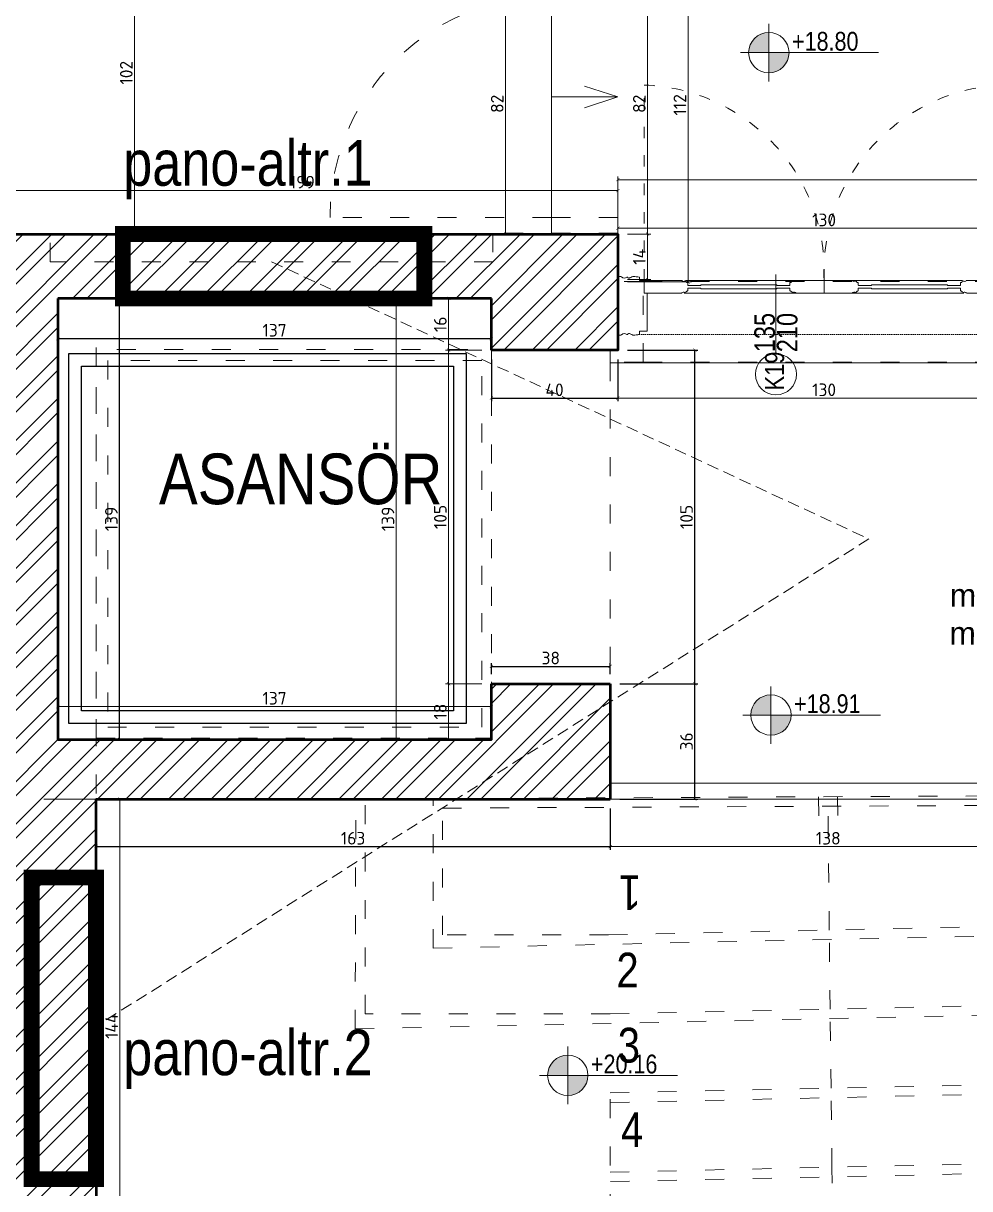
# Model space of a CAD drawing. Header units: inches. Extents: x -10121 to 9010, y 58067 to 62726.
# Drawn here: x 2100.6 to 2399.9, y 61434.3 to 61802.7 of the extents above; entities that cross this region are included whole.
import ezdxf

# ---------------------------------------------------------------- set-up
doc = ezdxf.new("R2010")
doc.units = ezdxf.units.IN
for name, pattern in [('( Hidden )', [0.375, 0.25, -0.125]), ('ACAD_ISO03W100', [30, 12, -18]), ('DOT', [6.35, 0, -6.35])]:
    doc.linetypes.add(name, pattern=pattern)
for name, color, linetype, lineweight in [('A-DUVAR 0.20', 41, 'Continuous', 20), ('A-DUVAR 0.50', 40, 'Continuous', 50), ('A-KAPI A DOGR 0.09', 135, 'Continuous', 9), ('A-KAPI A DOGR 0.13', 73, 'Continuous', 13), ('A-KAPI A DOGR 0.20', 46, 'Continuous', 20), ('A-KAPI NOKT', 35, 'DOT', 9), ('A-MERDİ 0.18', 24, 'Continuous', 18), ('A-YAZI 0.09', 41, 'Continuous', 9), ('Auto-Olcu', 33, 'Continuous', 15), ('Auto-Silik_Cizgiler', 47, 'Continuous', 9), ('Auto-SilikCizgiler', 251, 'Continuous', 9), ('MERDIVENLER', 30, 'Continuous', 25), ('OLCU+KOT', 70, 'Continuous', 20), ('PENYAZILARI', 84, 'Continuous', 20), ('ölçü', 6, 'Continuous', 18)]:
    doc.layers.add(name, color=color, linetype=linetype, lineweight=lineweight)
doc.styles.add('1-20', font='isocpeur.ttf', dxfattribs={"height": 4})
doc.styles.get("Standard").update_dxf_attribs({"font": 'arial.ttf'})
doc.styles.add('STYLE1', font='technic_.ttf')
doc.styles.add('swis721cnbt20', font='swissck.ttf', dxfattribs={"height": 20})
doc.dimstyles.new('ölçü 1_20', dxfattribs={"dimtxt": 4, "dimasz": 1, "dimexe": 1, "dimexo": 3, "dimtad": 1, "dimdec": 0, "dimtxsty": '1-20', "dimblk": 'ARCHTICK', "dimcen": 1.5, "dimclrd": 256, "dimclre": 256, "dimclrt": 256, "dimadec": 0, "dimazin": 0, "dimtfac": 1, "dimtdec": 0, "dimtmove": 0, "dimatfit": 3, "dimldrblk": 'ARCHTICK', "dimfxl": 1, "dimlwd": -1, "dimlwe": -1, "dimarcsym": 0})
pattern_1 = [(45, (24164.5215, 46545.344), (-6.735192, 6.735192), []), (45, (24169.012, 46545.344), (-6.735192, 6.735192), [])]

# ---------------------------------------------------------------- blocks, each defined once
blk = doc.blocks.new('_ARCHTICK')
at = {"color": 0, "linetype": 'ByBlock', "const_width": 0.15}
blk.add_lwpolyline([(-0.5, -0.5), (0.5, 0.5)], dxfattribs=at)
blk = doc.blocks.new('*D406')
at = {"layer": 'Auto-Olcu', "ltscale": 5, "transparency": 16777216}
for p, q in [((2107.16, 61557.46), (2132.19, 61557.46)), ((2131.19, 61413.81), (2131.19, 61557.46)), ((2107.16, 61413.81), (2132.19, 61413.81))]:
    blk.add_line(p, q, dxfattribs=at)
at = {"layer": 'DEFPOINTS', "color": 0, "ltscale": 5, "transparency": 16777216}
for p in [(2104.16, 61557.46), (2131.19, 61557.46), (2104.16, 61413.81)]:
    blk.add_point(p, dxfattribs=at)
at = {"layer": 'Auto-Olcu', "ltscale": 5, "transparency": 16777216}
for p, rotation in [((2131.19, 61557.46), 90), ((2131.19, 61413.81), 270)]:
    blk.add_blockref('_ARCHTICK', p, dxfattribs=dict(at, rotation=rotation))
at = {"layer": 'Auto-Olcu', "ltscale": 5, "transparency": 16777216, "insert": (2128.56, 61485.63), "char_height": 4, "attachment_point": 5, "rotation": 90, "style": '1-20'}
blk.add_mtext('144', dxfattribs=at)
blk = doc.blocks.new('*D419')
at = {"layer": 'Auto-Olcu', "ltscale": 5, "transparency": 16777216}
for p, q in [((2089.14, 61739.04), (2089.14, 61750.81)), ((2288.61, 61749.81), (2089.14, 61749.81)), ((2288.61, 61739.04), (2288.61, 61750.81))]:
    blk.add_line(p, q, dxfattribs=at)
at = {"layer": 'DEFPOINTS', "color": 0, "ltscale": 5, "transparency": 16777216}
for p in [(2089.14, 61749.81), (2089.14, 61736.04), (2288.61, 61736.04)]:
    blk.add_point(p, dxfattribs=at)
at = {"layer": 'Auto-Olcu', "ltscale": 5, "transparency": 16777216, "rotation": 180}
blk.add_blockref('_ARCHTICK', (2089.14, 61749.81), dxfattribs=at)
at = {"layer": 'Auto-Olcu', "ltscale": 5, "transparency": 16777216}
blk.add_blockref('_ARCHTICK', (2288.61, 61749.81), dxfattribs=at)
at = {"layer": 'Auto-Olcu', "ltscale": 5, "transparency": 16777216, "insert": (2188.87, 61752.44), "char_height": 4, "attachment_point": 5, "style": '1-20'}
blk.add_mtext('199', dxfattribs=at)
blk = doc.blocks.new('*D420')
at = {"layer": 'Auto-Olcu', "ltscale": 5, "transparency": 16777216}
for p, q in [((2264.61, 61818.39), (2252.09, 61818.39)), ((2253.09, 61818.39), (2253.09, 61736.04)), ((2264.61, 61736.04), (2252.09, 61736.04))]:
    blk.add_line(p, q, dxfattribs=at)
at = {"layer": 'DEFPOINTS', "color": 0, "ltscale": 5, "transparency": 16777216}
for p in [(2267.61, 61818.39), (2253.09, 61736.04), (2267.61, 61736.04)]:
    blk.add_point(p, dxfattribs=at)
at = {"layer": 'Auto-Olcu', "ltscale": 5, "transparency": 16777216}
for p, rotation in [((2253.09, 61818.39), 90), ((2253.09, 61736.04), 270)]:
    blk.add_blockref('_ARCHTICK', p, dxfattribs=dict(at, rotation=rotation))
at = {"layer": 'Auto-Olcu', "ltscale": 5, "transparency": 16777216, "insert": (2250.46, 61777.21), "char_height": 4, "attachment_point": 5, "rotation": 90, "style": '1-20'}
blk.add_mtext('82', dxfattribs=at)
blk = doc.blocks.new('*D422')
at = {"layer": 'Auto-Olcu', "ltscale": 5, "transparency": 16777216}
for p, q in [((2111.53, 61579.31), (2111.53, 61587.68)), ((2248.61, 61586.68), (2111.53, 61586.68)), ((2248.61, 61579.31), (2248.61, 61587.68))]:
    blk.add_line(p, q, dxfattribs=at)
at = {"layer": 'DEFPOINTS', "color": 0, "ltscale": 5, "transparency": 16777216}
for p in [(2111.53, 61586.68), (2111.53, 61576.31), (2248.61, 61576.31)]:
    blk.add_point(p, dxfattribs=at)
at = {"layer": 'Auto-Olcu', "ltscale": 5, "transparency": 16777216, "rotation": 180}
blk.add_blockref('_ARCHTICK', (2111.53, 61586.68), dxfattribs=at)
at = {"layer": 'Auto-Olcu', "ltscale": 5, "transparency": 16777216}
blk.add_blockref('_ARCHTICK', (2248.61, 61586.68), dxfattribs=at)
at = {"layer": 'Auto-Olcu', "ltscale": 5, "transparency": 16777216, "insert": (2180.07, 61589.3), "char_height": 4, "attachment_point": 5, "style": '1-20'}
blk.add_mtext('137', dxfattribs=at)
blk = doc.blocks.new('*D425')
at = {"layer": 'Auto-Olcu', "ltscale": 5, "transparency": 16777216}
for p, q in [((2245.61, 61715.67), (2234.1, 61715.67)), ((2235.1, 61715.67), (2235.1, 61699.36)), ((2245.61, 61699.36), (2234.1, 61699.36))]:
    blk.add_line(p, q, dxfattribs=at)
at = {"layer": 'DEFPOINTS', "color": 0, "ltscale": 5, "transparency": 16777216}
for p in [(2248.61, 61715.67), (2235.1, 61699.36), (2248.61, 61699.36)]:
    blk.add_point(p, dxfattribs=at)
at = {"layer": 'Auto-Olcu', "ltscale": 5, "transparency": 16777216}
for p, rotation in [((2235.1, 61715.67), 90), ((2235.1, 61699.36), 270)]:
    blk.add_blockref('_ARCHTICK', p, dxfattribs=dict(at, rotation=rotation))
at = {"layer": 'Auto-Olcu', "ltscale": 5, "transparency": 16777216, "insert": (2232.47, 61707.52), "char_height": 4, "attachment_point": 5, "rotation": 90, "style": '1-20'}
blk.add_mtext('16', dxfattribs=at)
blk = doc.blocks.new('*D426')
at = {"layer": 'Auto-Olcu', "ltscale": 5, "transparency": 16777216}
for p, q in [((2245.61, 61699.36), (2234.1, 61699.36)), ((2235.1, 61699.36), (2235.1, 61593.89)), ((2245.61, 61593.89), (2234.1, 61593.89))]:
    blk.add_line(p, q, dxfattribs=at)
at = {"layer": 'DEFPOINTS', "color": 0, "ltscale": 5, "transparency": 16777216}
for p in [(2248.61, 61699.36), (2235.1, 61593.89), (2248.61, 61593.89)]:
    blk.add_point(p, dxfattribs=at)
at = {"layer": 'Auto-Olcu', "ltscale": 5, "transparency": 16777216}
for p, rotation in [((2235.1, 61699.36), 90), ((2235.1, 61593.89), 270)]:
    blk.add_blockref('_ARCHTICK', p, dxfattribs=dict(at, rotation=rotation))
at = {"layer": 'Auto-Olcu', "ltscale": 5, "transparency": 16777216, "insert": (2232.47, 61646.62), "char_height": 4, "attachment_point": 5, "rotation": 90, "style": '1-20'}
blk.add_mtext('105', dxfattribs=at)
blk = doc.blocks.new('*D427')
at = {"layer": 'Auto-Olcu', "ltscale": 5, "transparency": 16777216}
for p, q in [((2245.61, 61593.89), (2234.1, 61593.89)), ((2235.1, 61593.89), (2235.1, 61576.31)), ((2245.61, 61576.31), (2234.1, 61576.31))]:
    blk.add_line(p, q, dxfattribs=at)
at = {"layer": 'DEFPOINTS', "color": 0, "ltscale": 5, "transparency": 16777216}
for p in [(2248.61, 61593.89), (2235.1, 61576.31), (2248.61, 61576.31)]:
    blk.add_point(p, dxfattribs=at)
at = {"layer": 'Auto-Olcu', "ltscale": 5, "transparency": 16777216}
for p, rotation in [((2235.1, 61593.89), 90), ((2235.1, 61576.31), 270)]:
    blk.add_blockref('_ARCHTICK', p, dxfattribs=dict(at, rotation=rotation))
at = {"layer": 'Auto-Olcu', "ltscale": 5, "transparency": 16777216, "insert": (2232.47, 61585.1), "char_height": 4, "attachment_point": 5, "rotation": 90, "style": '1-20'}
blk.add_mtext('18', dxfattribs=at)
blk = doc.blocks.new('*D428')
at = {"layer": 'Auto-Olcu', "ltscale": 5, "transparency": 16777216}
for p, q in [((2245.61, 61715.67), (2217.55, 61715.67)), ((2218.55, 61715.67), (2218.55, 61576.31)), ((2245.61, 61576.31), (2217.55, 61576.31))]:
    blk.add_line(p, q, dxfattribs=at)
at = {"layer": 'DEFPOINTS', "color": 0, "ltscale": 5, "transparency": 16777216}
for p in [(2248.61, 61715.67), (2218.55, 61576.31), (2248.61, 61576.31)]:
    blk.add_point(p, dxfattribs=at)
at = {"layer": 'Auto-Olcu', "ltscale": 5, "transparency": 16777216}
for p, rotation in [((2218.55, 61715.67), 90), ((2218.55, 61576.31), 270)]:
    blk.add_blockref('_ARCHTICK', p, dxfattribs=dict(at, rotation=rotation))
at = {"layer": 'Auto-Olcu', "ltscale": 5, "transparency": 16777216, "insert": (2215.92, 61645.99), "char_height": 4, "attachment_point": 5, "rotation": 90, "style": '1-20'}
blk.add_mtext('139', dxfattribs=at)
blk = doc.blocks.new('*D431')
at = {"layer": 'Auto-Olcu', "ltscale": 5, "transparency": 16777216}
for p, q in [((2288.61, 61696.36), (2288.61, 61683.18)), ((2419.05, 61692.41), (2419.05, 61683.18)), ((2288.61, 61684.18), (2419.05, 61684.18))]:
    blk.add_line(p, q, dxfattribs=at)
at = {"layer": 'DEFPOINTS', "color": 0, "ltscale": 5, "transparency": 16777216}
for p in [(2288.61, 61699.36), (2419.05, 61695.41), (2419.05, 61684.18)]:
    blk.add_point(p, dxfattribs=at)
at = {"layer": 'Auto-Olcu', "ltscale": 5, "transparency": 16777216, "rotation": 180}
blk.add_blockref('_ARCHTICK', (2288.61, 61684.18), dxfattribs=at)
at = {"layer": 'Auto-Olcu', "ltscale": 5, "transparency": 16777216}
blk.add_blockref('_ARCHTICK', (2419.05, 61684.18), dxfattribs=at)
at = {"layer": 'Auto-Olcu', "ltscale": 5, "transparency": 16777216, "insert": (2353.83, 61686.81), "char_height": 4, "attachment_point": 5, "style": '1-20'}
blk.add_mtext('130', dxfattribs=at)
blk = doc.blocks.new('*D440')
at = {"layer": 'Auto-Olcu', "ltscale": 5, "transparency": 16777216}
for p, q in [((2288.61, 61723.89), (2288.61, 61738.86)), ((2419.05, 61737.86), (2288.61, 61737.86)), ((2419.05, 61723.89), (2419.05, 61738.86))]:
    blk.add_line(p, q, dxfattribs=at)
at = {"layer": 'DEFPOINTS', "color": 0, "ltscale": 5, "transparency": 16777216}
for p in [(2288.61, 61737.86), (2288.61, 61720.89), (2419.05, 61720.89)]:
    blk.add_point(p, dxfattribs=at)
at = {"layer": 'Auto-Olcu', "ltscale": 5, "transparency": 16777216, "rotation": 180}
blk.add_blockref('_ARCHTICK', (2288.61, 61737.86), dxfattribs=at)
at = {"layer": 'Auto-Olcu', "ltscale": 5, "transparency": 16777216}
blk.add_blockref('_ARCHTICK', (2419.05, 61737.86), dxfattribs=at)
at = {"layer": 'Auto-Olcu', "ltscale": 5, "transparency": 16777216, "insert": (2353.83, 61740.49), "char_height": 4, "attachment_point": 5, "style": '1-20'}
blk.add_mtext('130', dxfattribs=at)
blk = doc.blocks.new('*D441')
at = {"layer": 'Auto-Olcu', "ltscale": 5, "transparency": 16777216}
for p, q in [((2288.61, 61723.89), (2288.61, 61754.23)), ((2846.55, 61753.23), (2288.61, 61753.23)), ((2846.55, 61723.89), (2846.55, 61754.23))]:
    blk.add_line(p, q, dxfattribs=at)
at = {"layer": 'DEFPOINTS', "color": 0, "ltscale": 5, "transparency": 16777216}
for p in [(2288.61, 61753.23), (2288.61, 61720.89), (2846.55, 61720.89)]:
    blk.add_point(p, dxfattribs=at)
at = {"layer": 'Auto-Olcu', "ltscale": 5, "transparency": 16777216}
for p, rotation in [((2288.61, 61753.23), 180.0000000000029), ((2846.55, 61753.23), 2.957634137601417e-12)]:
    blk.add_blockref('_ARCHTICK', p, dxfattribs=dict(at, rotation=rotation))
at = {"layer": 'Auto-Olcu', "ltscale": 5, "transparency": 16777216, "insert": (2567.58, 61755.85), "char_height": 4, "attachment_point": 5, "style": '1-20'}
blk.add_mtext('558', dxfattribs=at)
blk = doc.blocks.new('*D444')
at = {"layer": 'Auto-Olcu', "ltscale": 5, "transparency": 16777216}
for p, q in [((2291.61, 61818.39), (2299.03, 61818.39)), ((2298.03, 61818.39), (2298.03, 61736.04)), ((2291.61, 61736.04), (2299.03, 61736.04))]:
    blk.add_line(p, q, dxfattribs=at)
at = {"layer": 'DEFPOINTS', "color": 0, "ltscale": 5, "transparency": 16777216}
for p in [(2288.61, 61818.39), (2288.61, 61736.04), (2298.03, 61736.04)]:
    blk.add_point(p, dxfattribs=at)
at = {"layer": 'Auto-Olcu', "ltscale": 5, "transparency": 16777216}
for p, rotation in [((2298.03, 61818.39), 90), ((2298.03, 61736.04), 270)]:
    blk.add_blockref('_ARCHTICK', p, dxfattribs=dict(at, rotation=rotation))
at = {"layer": 'Auto-Olcu', "ltscale": 5, "transparency": 16777216, "insert": (2295.4, 61777.21), "char_height": 4, "attachment_point": 5, "rotation": 90, "style": '1-20'}
blk.add_mtext('82', dxfattribs=at)
blk = doc.blocks.new('*D445')
at = {"layer": 'Auto-Olcu', "ltscale": 5, "transparency": 16777216}
for p, q in [((2291.61, 61736.04), (2299.03, 61736.04)), ((2298.03, 61736.04), (2298.03, 61721.64)), ((2291.61, 61721.64), (2299.03, 61721.64))]:
    blk.add_line(p, q, dxfattribs=at)
at = {"layer": 'DEFPOINTS', "color": 0, "ltscale": 5, "transparency": 16777216}
for p in [(2288.61, 61736.04), (2288.61, 61721.64), (2298.03, 61721.64)]:
    blk.add_point(p, dxfattribs=at)
at = {"layer": 'Auto-Olcu', "ltscale": 5, "transparency": 16777216}
for p, rotation in [((2298.03, 61736.04), 90), ((2298.03, 61721.64), 270)]:
    blk.add_blockref('_ARCHTICK', p, dxfattribs=dict(at, rotation=rotation))
at = {"layer": 'Auto-Olcu', "ltscale": 5, "transparency": 16777216, "insert": (2295.4, 61728.84), "char_height": 4, "attachment_point": 5, "rotation": 90, "style": '1-20'}
blk.add_mtext('14', dxfattribs=at)
blk = doc.blocks.new('*D446')
at = {"layer": 'Auto-Olcu', "ltscale": 5, "transparency": 16777216}
for p, q in [((2291.61, 61832.89), (2311.86, 61832.89)), ((2310.86, 61832.89), (2310.86, 61720.89)), ((2291.61, 61720.89), (2311.86, 61720.89))]:
    blk.add_line(p, q, dxfattribs=at)
at = {"layer": 'DEFPOINTS', "color": 0, "ltscale": 5, "transparency": 16777216}
for p in [(2288.61, 61832.89), (2288.61, 61720.89), (2310.86, 61720.89)]:
    blk.add_point(p, dxfattribs=at)
at = {"layer": 'Auto-Olcu', "ltscale": 5, "transparency": 16777216}
for p, rotation in [((2310.86, 61832.89), 90), ((2310.86, 61720.89), 270)]:
    blk.add_blockref('_ARCHTICK', p, dxfattribs=dict(at, rotation=rotation))
at = {"layer": 'Auto-Olcu', "ltscale": 5, "transparency": 16777216, "insert": (2308.24, 61776.89), "char_height": 4, "attachment_point": 5, "rotation": 90, "style": '1-20'}
blk.add_mtext('112', dxfattribs=at)
blk = doc.blocks.new('*D497')
at = {"layer": 'Auto-Olcu', "ltscale": 5, "transparency": 16777216}
for p, q in [((2286.19, 61554.46), (2286.19, 61541.44)), ((2424.08, 61554.46), (2424.08, 61541.44)), ((2286.19, 61542.44), (2424.08, 61542.44))]:
    blk.add_line(p, q, dxfattribs=at)
at = {"layer": 'DEFPOINTS', "color": 0, "ltscale": 5, "transparency": 16777216}
for p in [(2286.19, 61557.46), (2424.08, 61557.46), (2424.08, 61542.44)]:
    blk.add_point(p, dxfattribs=at)
at = {"layer": 'Auto-Olcu', "ltscale": 5, "transparency": 16777216, "rotation": 180}
blk.add_blockref('_ARCHTICK', (2286.19, 61542.44), dxfattribs=at)
at = {"layer": 'Auto-Olcu', "ltscale": 5, "transparency": 16777216}
blk.add_blockref('_ARCHTICK', (2424.08, 61542.44), dxfattribs=at)
at = {"layer": 'Auto-Olcu', "ltscale": 5, "transparency": 16777216, "insert": (2355.13, 61545.06), "char_height": 4, "attachment_point": 5, "style": '1-20'}
blk.add_mtext('138', dxfattribs=at)
blk = doc.blocks.new('*D506')
at = {"layer": 'Auto-Olcu', "ltscale": 5, "transparency": 16777216}
for p, q in [((2107.04, 61838.04), (2136.82, 61838.04)), ((2135.82, 61838.04), (2135.82, 61736.04)), ((2107.04, 61736.04), (2136.82, 61736.04))]:
    blk.add_line(p, q, dxfattribs=at)
at = {"layer": 'DEFPOINTS', "color": 0, "ltscale": 5, "transparency": 16777216}
for p in [(2104.04, 61838.04), (2104.04, 61736.04), (2135.82, 61736.04)]:
    blk.add_point(p, dxfattribs=at)
at = {"layer": 'Auto-Olcu', "ltscale": 5, "transparency": 16777216}
for p, rotation in [((2135.82, 61838.04), 90), ((2135.82, 61736.04), 270)]:
    blk.add_blockref('_ARCHTICK', p, dxfattribs=dict(at, rotation=rotation))
at = {"layer": 'Auto-Olcu', "ltscale": 5, "transparency": 16777216, "insert": (2133.19, 61787.04), "char_height": 4, "attachment_point": 5, "rotation": 90, "style": '1-20'}
blk.add_mtext('102', dxfattribs=at)

msp = doc.modelspace()

# ---------------------------------------------------------------- hatches: boundary and pattern name
at = {"layer": 'Auto-Silik_Cizgiler'}
h = msp.add_hatch(dxfattribs=at)
h.set_pattern_fill('ANSI32', color=256)
h.set_pattern_definition(pattern_1)
h.paths.add_polyline_path([(2288.61, 61699.36), (2288.61, 61720.89), (2288.61, 61736.04), (2089.14, 61736.04), (2089.14, 61557.46), (2286.19, 61557.46), (2286.19, 61593.89), (2248.61, 61593.89), (2248.61, 61576.31), (2111.53, 61576.31), (2111.53, 61715.67), (2248.61, 61715.67), (2248.61, 61699.36), (2286.19, 61699.36)])
h = msp.add_hatch(dxfattribs=at)
h.set_pattern_fill('ANSI32', color=256)
h.set_pattern_definition(pattern_1)
h.paths.add_polyline_path([(2123.62, 61413.81), (2089.14, 61413.81), (2089.14, 61557.46), (2123.62, 61557.46)])
at = {"layer": 'OLCU+KOT'}
h = msp.add_hatch(color=256, dxfattribs=at)
h.paths.add_polyline_path([(2336.35, 61799.76, 0.414214), (2329.98, 61793.38), (2336.35, 61793.38)])
h.paths.add_polyline_path([(2342.73, 61793.38), (2336.35, 61793.38), (2336.35, 61787, 0.414214)])
h = msp.add_hatch(color=256, dxfattribs=at)
h.paths.add_polyline_path([(2337.01, 61590.38, 0.414214), (2330.64, 61584), (2337.01, 61584)])
h.paths.add_polyline_path([(2343.39, 61584), (2337.01, 61584), (2337.01, 61577.62, 0.414214)])
h = msp.add_hatch(color=256, dxfattribs=at)
h.paths.add_polyline_path([(2272.79, 61476.49, 0.414214), (2266.41, 61470.11), (2272.79, 61470.11)])
h.paths.add_polyline_path([(2279.17, 61470.11), (2272.79, 61470.11), (2272.79, 61463.73, 0.414214)])

# ---------------------------------------------------------------- linework, layer by layer
at = {"layer": 'A-DUVAR 0.20', "linetype": 'ACAD_ISO03W100', "ltscale": 0.5}
msp.add_line((2123.63, 61364.22), (2123.63, 61701.08), dxfattribs=at)
at = {"layer": 'A-DUVAR 0.50'}
for p, q in [((2248.61, 61715.67), (2111.53, 61715.67)), ((2248.61, 61593.89), (2286.19, 61593.89)), ((2286.19, 61593.89), (2286.19, 61557.46)), ((2123.61, 61557.46), (2123.63, 61413.81))]:
    msp.add_line(p, q, dxfattribs=at)
for points in [[(2089.14, 61736.04), (2288.61, 61736.04), (2288.61, 61699.36), (2248.61, 61699.36)], [(2111.53, 61715.67), (2111.53, 61576.31), (2248.61, 61576.31), (2248.61, 61593.89)], [(2248.61, 61699.36), (2248.61, 61715.67)], [(2123.61, 61557.46), (2286.19, 61557.46)]]:
    msp.add_lwpolyline(points, dxfattribs=at)
at = {"layer": 'A-KAPI A DOGR 0.09'}
for points in [[(2346.51, 61721.38), (2310.05, 61721.38)], [(2346.47, 61717.38), (2309.62, 61717.38)]]:
    msp.add_lwpolyline(points, dxfattribs=at)
at = {"layer": 'A-KAPI A DOGR 0.13'}
msp.add_line((2398.94, 61721.38), (2412.25, 61721.38), dxfattribs=at)
for points in [[(2296.91, 61721.38), (2296.91, 61717.38), (2308.72, 61717.38)], [(2310.86, 61719.81), (2314.86, 61719.81)], [(2314.86, 61719.81), (2314.86, 61720.01), (2338.89, 61720.01)], [(2338.89, 61720.01), (2338.89, 61719.81), (2342.89, 61719.81)], [(2345.03, 61721.38), (2353.83, 61721.38)], [(2397.6, 61721.38), (2353.83, 61721.38), (2353.83, 61717.38), (2398.03, 61717.38)], [(2368.77, 61720.01), (2368.77, 61719.81), (2364.77, 61719.81)], [(2392.8, 61719.81), (2392.8, 61720.01), (2368.77, 61720.01)], [(2396.8, 61719.81), (2392.8, 61719.81)], [(2410.75, 61721.38), (2410.75, 61717.38), (2398.94, 61717.38)], [(2310.86, 61718.95), (2314.86, 61718.95)], [(2314.86, 61718.95), (2314.86, 61718.75), (2338.89, 61718.75)], [(2338.89, 61718.75), (2338.89, 61718.95), (2342.89, 61718.95)], [(2353.83, 61717.38), (2345.03, 61717.38)], [(2368.77, 61718.75), (2368.77, 61718.95), (2364.77, 61718.95)], [(2392.8, 61718.95), (2392.8, 61718.75), (2368.77, 61718.75)], [(2396.8, 61718.95), (2392.8, 61718.95)]]:
    msp.add_lwpolyline(points, dxfattribs=at)
for points in [[(2308.72, 61721.38, -0.358492), (2309, 61721.2, 0.345519), (2309.6, 61721.12, -0.39009), (2310.3, 61720.86, 0.249206), (2310.5, 61720.73, -0.02009), (2310.53, 61720.73)], [(2310.5, 61720.73, -0.367275), (2310.72, 61720.57, -0.496975)], [(2310.72, 61720.57), (2310.72, 61719.94, 0.512658), (2310.86, 61719.81)], [(2343.03, 61720.57), (2343.03, 61719.94, -0.512658), (2342.89, 61719.81)], [(2343.25, 61720.73, 0.367275), (2343.03, 61720.57, 0.496975)], [(2345.03, 61721.38, 0.358492), (2344.74, 61721.2, -0.345519), (2344.15, 61721.12, 0.39009), (2343.45, 61720.86, -0.249206), (2343.25, 61720.73, 0.02009), (2343.22, 61720.73)], [(2362.63, 61721.38, -0.358492), (2362.91, 61721.2, 0.345519), (2363.51, 61721.12, -0.39009), (2364.21, 61720.87, 0.249206), (2364.41, 61720.73, -0.02009), (2364.44, 61720.73)], [(2364.41, 61720.73, -0.367275), (2364.63, 61720.57, -0.496975)], [(2364.63, 61720.57), (2364.63, 61719.94, 0.512658), (2364.77, 61719.81)], [(2396.94, 61720.57), (2396.94, 61719.94, -0.512658), (2396.8, 61719.81)], [(2397.16, 61720.73, 0.367275), (2396.94, 61720.57, 0.496975)], [(2398.94, 61721.38, 0.358492), (2398.65, 61721.2, -0.345519), (2398.06, 61721.12, 0.39009), (2397.36, 61720.87, -0.249206), (2397.16, 61720.73, 0.02009), (2397.12, 61720.73)], [(2308.72, 61717.38, 0.358492), (2309, 61717.55, -0.345519), (2309.6, 61717.64, 0.39009), (2310.3, 61717.89, -0.249206), (2310.5, 61718.02)], [(2310.5, 61718.02, 0.367275), (2310.72, 61718.18, 0.496975)], [(2310.72, 61718.18), (2310.72, 61718.82, -0.512658), (2310.86, 61718.95)], [(2343.03, 61718.18), (2343.03, 61718.82, 0.512658), (2342.89, 61718.95)], [(2343.25, 61718.02, -0.367275), (2343.03, 61718.18, -0.496975)], [(2345.03, 61717.38, -0.358492), (2344.74, 61717.55, 0.345519), (2344.15, 61717.64, -0.39009), (2343.45, 61717.89, 0.249206), (2343.25, 61718.02, -0.02009), (2343.22, 61718.02)], [(2362.63, 61717.38, 0.358492), (2362.91, 61717.55, -0.345519), (2363.51, 61717.64, 0.39009), (2364.21, 61717.89, -0.249206), (2364.41, 61718.03, 0.02009), (2364.44, 61718.03)], [(2364.41, 61718.03, 0.367275), (2364.63, 61718.18, 0.496975)], [(2364.63, 61718.18), (2364.63, 61718.82, -0.512658), (2364.77, 61718.95)], [(2396.94, 61718.18), (2396.94, 61718.82, 0.512658), (2396.8, 61718.95)], [(2397.16, 61718.03, -0.367275), (2396.94, 61718.18, -0.496975)], [(2398.94, 61717.38, -0.358492), (2398.65, 61717.55, 0.345519), (2398.06, 61717.64, -0.39009), (2397.36, 61717.89, 0.249206), (2397.16, 61718.03)]]:
    msp.add_lwpolyline(points, format="xyb", dxfattribs=at)
at = {"layer": 'A-KAPI A DOGR 0.20'}
for points in [[(2288.61, 61722.39, -0.441019), (2288.74, 61722.54, -0.237138), (2289.78, 61722.49, 0.374201), (2291.48, 61722.4, -0.132642), (2291.62, 61722.45), (2291.72, 61722.45, -0.41446), (2291.79, 61722.39, 0.383371), (2291.95, 61722.1, 0.155896), (2292.33, 61722.15, 0.0157), (2292.68, 61722.32, -0.035668), (2293.32, 61722.6, -0.075404), (2293.46, 61722.62, -0.050432), (2295.36, 61722.41, -0.285097), (2295.41, 61722.38)], [(2288.61, 61704.33, 0.441019), (2288.74, 61704.18, 0.237138), (2289.78, 61704.23, -0.374201), (2291.48, 61704.32, 0.132642), (2291.62, 61704.26), (2291.72, 61704.26, 0.41446), (2291.79, 61704.33, -0.383371), (2291.95, 61704.62, -0.155896), (2292.33, 61704.57, -0.0157), (2292.68, 61704.4, 0.035668), (2293.32, 61704.12, 0.075404), (2293.46, 61704.1, 0.050432), (2295.36, 61704.31, 0.285097), (2295.41, 61704.34)]]:
    msp.add_lwpolyline(points, format="xyb", dxfattribs=at)
for points in [[(2308.72, 61721.38), (2295.41, 61721.38), (2295.41, 61722.38)], [(2295.41, 61704.34), (2295.41, 61705.38), (2297.91, 61705.38), (2297.91, 61717.38)]]:
    msp.add_lwpolyline(points, dxfattribs=at)
at = {"layer": 'A-KAPI NOKT', "linetype": 'ACAD_ISO03W100', "ltscale": 0.3}
msp.add_line((2296.91, 61721.38), (2296.91, 61783.16), dxfattribs=at)
at = {"layer": 'A-KAPI NOKT', "ltscale": 0.09}
msp.add_lwpolyline([(2295.37, 61704.31), (2409.48, 61704.31)], dxfattribs=at)
at = {"layer": 'A-KAPI NOKT', "linetype": 'ACAD_ISO03W100', "ltscale": 0.3}
for centre, start, end in [((2294.84, 61724.14), 357.3156, 87.9965), ((2412.81, 61724.14), 92.0035, 182.6844)]:
    msp.add_arc(centre, 59.05, start, end, dxfattribs=at)
at = {"layer": 'A-MERDİ 0.18'}
for p, q in [((2267.61, 61818.39), (2267.61, 61736.04)), ((2288.61, 61779.39), (2278.11, 61782.82)), ((2267.61, 61779.39), (2288.61, 61779.39)), ((2288.61, 61779.39), (2278.11, 61775.96)), ((2286.19, 61562.46), (2424.08, 61562.46)), ((2286.19, 61557.46), (2424.08, 61557.46))]:
    msp.add_line(p, q, dxfattribs=at)
msp.add_lwpolyline([(2286.19, 61695.36), (2431.64, 61695.36)], dxfattribs=at)
at = {"layer": 'Auto-SilikCizgiler', "color": 1, "linetype": 'ACAD_ISO03W100', "ltscale": 0.5, "true_color": 0xe60000}
for p, q in [((2267.63, 61811.28), (2267.63, 61741.28)), ((2109.16, 61736.23), (2089.16, 61736.23)), ((2109.16, 61736.23), (2089.16, 61736.23)), ((2109.16, 61727.27), (2109.16, 61736.23)), ((2288.63, 61736.3), (2288.63, 61721.08)), ((2296.63, 61721.08), (2406.63, 61721.08)), ((2123.65, 61576.66), (2123.65, 61699.55)), ((2248.63, 61699.55), (2248.63, 61594.08)), ((2245.63, 61696.08), (2127.3, 61696.08)), ((2127.3, 61696.08), (2127.3, 61580.16)), ((2245.63, 61580.16), (2245.63, 61696.08)), ((2286.21, 61695.55), (2286.21, 61594.08)), ((2296.63, 61695.55), (2286.21, 61695.55)), ((2248.63, 61594.08), (2248.63, 61576.66)), ((2248.63, 61594.08), (2286.21, 61594.08)), ((2286.39, 61557.84), (2286.21, 61594.08)), ((2127.3, 61580.16), (2245.63, 61580.16)), ((2123.65, 61576.66), (2248.63, 61576.66)), ((2123.65, 61403.3), (2123.65, 61557.66)), ((2123.65, 61557.66), (2248.63, 61557.66)), ((2205.56, 61484.79), (2205.75, 61557.66)), ((2208.75, 61489.54), (2208.75, 61557.66)), ((2230.2, 61510.33), (2230.2, 61557.66)), ((2233.2, 61514.54), (2233.2, 61557.66)), ((2248.63, 61557.66), (2424.09, 61558.53)), ((2233.2, 61554.58), (2424.11, 61555.53)), ((2285.66, 61514.54), (2233.2, 61514.54)), ((2286.21, 61489.54), (2208.75, 61489.54)), ((2286.21, 61489.54), (2286.21, 61489.54)), ((2286.21, 61489.54), (2286.21, 61489.54)), ((2286.21, 61396.61), (2286.21, 61464.54))]:
    msp.add_line(p, q, dxfattribs=at)
for points in [[(2267.63, 61741.28), (2197.63, 61741.28)], [(2267.63, 61736.28), (2267.63, 61741.28), (2288.63, 61741.28), (2288.63, 61736.3), (2267.63, 61736.28)], [(2288.63, 61736.3), (2249.13, 61736.27), (2249.13, 61727.27), (2109.16, 61727.27)], [(2296.63, 61695.55), (2296.63, 61721.08), (2288.63, 61721.08)], [(2286.21, 61699.55), (2123.65, 61699.55)], [(2286.21, 61699.55), (2286.21, 61695.55)], [(2296.63, 61695.55), (2406.63, 61695.55)], [(2352.17, 61552.12), (2352.07, 61561.12)], [(2358.17, 61552.25), (2358.07, 61561.25)], [(2356.66, 61406.05), (2356.28, 61441.05), (2356.01, 61466.05), (2355.73, 61491.05), (2355.46, 61516.05), (2355, 61558.19)], [(2285.66, 61514.54), (2424.72, 61517.56)], [(2230.2, 61510.33), (2424.78, 61514.56)], [(2286.21, 61489.54), (2427.42, 61492.61)], [(2205.56, 61484.79), (2427.44, 61489.61)], [(2286.21, 61464.54), (2427.55, 61467.61)], [(2286.27, 61461.54), (2425.87, 61464.57)], [(2286.21, 61439.53), (2427.67, 61442.61)], [(2286.27, 61436.53), (2426.41, 61439.58)]]:
    msp.add_lwpolyline(points, dxfattribs=at)
msp.add_arc((2267.63, 61741.28), 70, 90, 180, dxfattribs=at)
at = {"layer": 'MERDIVENLER'}
for points in [[(2115.05, 61698.3), (2240.69, 61698.3), (2240.69, 61581.3), (2115.05, 61581.3)], [(2119.05, 61694.3), (2236.69, 61694.3), (2236.69, 61585.3), (2119.05, 61585.3)]]:
    msp.add_lwpolyline(points, close=True, dxfattribs=at)
at = {"layer": 'OLCU+KOT'}
for p, q in [((2336.35, 61802.46), (2336.35, 61784.3)), ((2327.43, 61793.38), (2370.98, 61793.38)), ((2337.01, 61593.08), (2337.01, 61574.92)), ((2328.09, 61584), (2371.64, 61584)), ((2272.79, 61479.19), (2272.79, 61461.03)), ((2263.86, 61470.11), (2307.42, 61470.11))]:
    msp.add_line(p, q, dxfattribs=at)
for centre in [(2336.35, 61793.38), (2337.01, 61584), (2272.79, 61470.11)]:
    msp.add_circle(centre, 6.38, dxfattribs=at)
at = {"layer": 'PENYAZILARI'}
msp.add_line((2338.61, 61698.21), (2338.61, 61723.21), dxfattribs=at)
msp.add_circle((2338.61, 61691.71), 6.5, dxfattribs=at)
at = {"layer": 'ölçü', "linetype": '( Hidden )', "ltscale": 15}
for p, q in [((2179.15, 61727.27), (2367.95, 61639.66)), ((2367.95, 61639.66), (2123.62, 61485.63))]:
    msp.add_line(p, q, dxfattribs=at)
at = {"layer": 'ölçü', "linetype": '( Hidden )', "ltscale": 15, "const_width": 5}
for points in [[(2132.09, 61715.67), (2227.42, 61715.67), (2227.42, 61736.04), (2132.09, 61736.04)], [(2103.26, 61532.65), (2103.26, 61437.32), (2123.63, 61437.32), (2123.63, 61532.65)]]:
    msp.add_lwpolyline(points, close=True, dxfattribs=at)

# ---------------------------------------------------------------- texts
at = {"layer": 'A-YAZI 0.09', "insert": (2393.59, 61625.51), "char_height": 7.2, "width": 66.5594, "attachment_point": 1, "rotation": 359.5216}
msp.add_mtext('mermer merdiven', dxfattribs=at)
at = {"layer": 'Auto-SilikCizgiler', "color": 1, "linetype": 'ACAD_ISO03W100', "ltscale": 0.5, "true_color": 0xe60000, "style": 'STYLE1'}
for s, height, p in [('ASANSÖR', 16, (2143.53, 61650.65)), ('2', 11, (2288.17, 61497.89)), ('3', 11, (2288.59, 61474.15)), ('4', 11, (2289.59, 61447.43))]:
    msp.add_text(s, height=height, dxfattribs=at).set_placement(p)
msp.add_text('1', height=11, rotation=180, dxfattribs=at).set_placement((2295.93, 61533.35))
at = {"layer": 'OLCU+KOT', "style": 'STYLE1'}
for s, p in [('+18.80', (2343.68, 61794)), ('+18.91', (2344.34, 61584.62)), ('+20.16', (2280.11, 61470.73))]:
    msp.add_text(s, height=5.94, dxfattribs=at).set_placement(p)
at = {"layer": 'PENYAZILARI', "style": 'STYLE1'}
for s, height, p in [('135', 6.5, (2338.26, 61698.69)), ('210', 6.5, (2345.41, 61698.69)), ('K19', 6, (2341.15, 61686.64))]:
    msp.add_text(s, height=height, rotation=90, dxfattribs=at).set_placement(p)
at = {"layer": 'ölçü', "linetype": '( Hidden )', "ltscale": 15, "style": 'swis721cnbt20'}
for s, p in [('pano-altr.1', (2132.23, 61751.32)), ('pano-altr.2', (2132.23, 61470.17))]:
    msp.add_text(s, height=14.4, dxfattribs=at).set_placement(p)

# ---------------------------------------------------------------- dimensions: what is measured, and where the dimension line sits
at = {"layer": 'Auto-Olcu', "ltscale": 5}
for p1, p2, distance, picture, middle in [((2104.04, 61838.04), (2104.04, 61736.04), 31.78, '*D506', (2133.19, 61787.04)), ((2846.55, 61720.89), (2288.61, 61720.89), -32.34, '*D441', (2567.58, 61755.85)), ((2419.05, 61720.89), (2288.61, 61720.89), -16.97, '*D440', (2353.83, 61740.49)), ((2104.16, 61413.81), (2104.16, 61557.46), -27.03, '*D406', (2128.56, 61485.63)), ((2286.19, 61557.46), (2424.08, 61557.46), -15.02, '*D497', (2355.13, 61545.06))]:
    dim = msp.add_aligned_dim(p1=p1, p2=p2, distance=distance, dimstyle='ölçü 1_20', dxfattribs=at)
    dim.commit()
    dim.dimension.update_dxf_attribs({"geometry": picture, "text_midpoint": middle})
for base, p1, p2, picture, middle in [((2310.86, 61720.89), (2288.61, 61832.89), (2288.61, 61720.89), '*D446', (2308.24, 61776.89)), ((2253.09, 61736.04), (2267.61, 61818.39), (2267.61, 61736.04), '*D420', (2250.46, 61777.21)), ((2298.03, 61736.04), (2288.61, 61818.39), (2288.61, 61736.04), '*D444', (2295.4, 61777.21)), ((2298.03, 61721.64), (2288.61, 61736.04), (2288.61, 61721.64), '*D445', (2295.4, 61728.84)), ((2218.55, 61576.31), (2248.61, 61715.67), (2248.61, 61576.31), '*D428', (2215.92, 61645.99)), ((2235.1, 61699.36), (2248.61, 61715.67), (2248.61, 61699.36), '*D425', (2232.47, 61707.52)), ((2235.1, 61593.89), (2248.61, 61699.36), (2248.61, 61593.89), '*D426', (2232.47, 61646.62)), ((2235.1, 61576.31), (2248.61, 61593.89), (2248.61, 61576.31), '*D427', (2232.47, 61585.1))]:
    dim = msp.add_linear_dim(base=base, p1=p1, p2=p2, angle=90, dimstyle='ölçü 1_20', dxfattribs=at)
    dim.commit()
    dim.dimension.update_dxf_attribs({"geometry": picture, "text_midpoint": middle})
for base, p1, p2, picture, middle in [((2089.14, 61749.81), (2288.61, 61736.04), (2089.14, 61736.04), '*D419', (2188.87, 61752.44)), ((2419.05, 61684.18), (2288.61, 61699.36), (2419.05, 61695.41), '*D431', (2353.83, 61686.81)), ((2111.53, 61586.68), (2248.61, 61576.31), (2111.53, 61576.31), '*D422', (2180.07, 61589.3))]:
    dim = msp.add_linear_dim(base=base, p1=p1, p2=p2, dimstyle='ölçü 1_20', dxfattribs=at)
    dim.commit()
    dim.dimension.update_dxf_attribs({"geometry": picture, "text_midpoint": middle})
for base, p1, p2 in [((2248.61, 61703), (2111.53, 61715.67), (2248.61, 61715.67)), ((2286.19, 61542.44), (2123.63, 61557.46), (2286.19, 61557.46))]:
    msp.add_linear_dim(base=base, p1=p1, p2=p2, dimstyle='ölçü 1_20', dxfattribs=at).render()
for base, p1, p2 in [((2131.09, 61715.67), (2111.53, 61576.31), (2111.53, 61715.67)), ((2312.94, 61699.36), (2286.19, 61593.89), (2288.61, 61699.36)), ((2312.94, 61593.89), (2286.19, 61557.46), (2286.19, 61593.89))]:
    msp.add_linear_dim(base=base, p1=p1, p2=p2, angle=90, dimstyle='ölçü 1_20', dxfattribs=at).render()
for p1, p2, distance in [((2248.61, 61699.36), (2288.61, 61699.36), -15.18), ((2248.61, 61593.89), (2286.19, 61593.89), 5.51)]:
    msp.add_aligned_dim(p1=p1, p2=p2, distance=distance, dimstyle='ölçü 1_20', dxfattribs=at).render()

doc.saveas('drawing.dxf')
